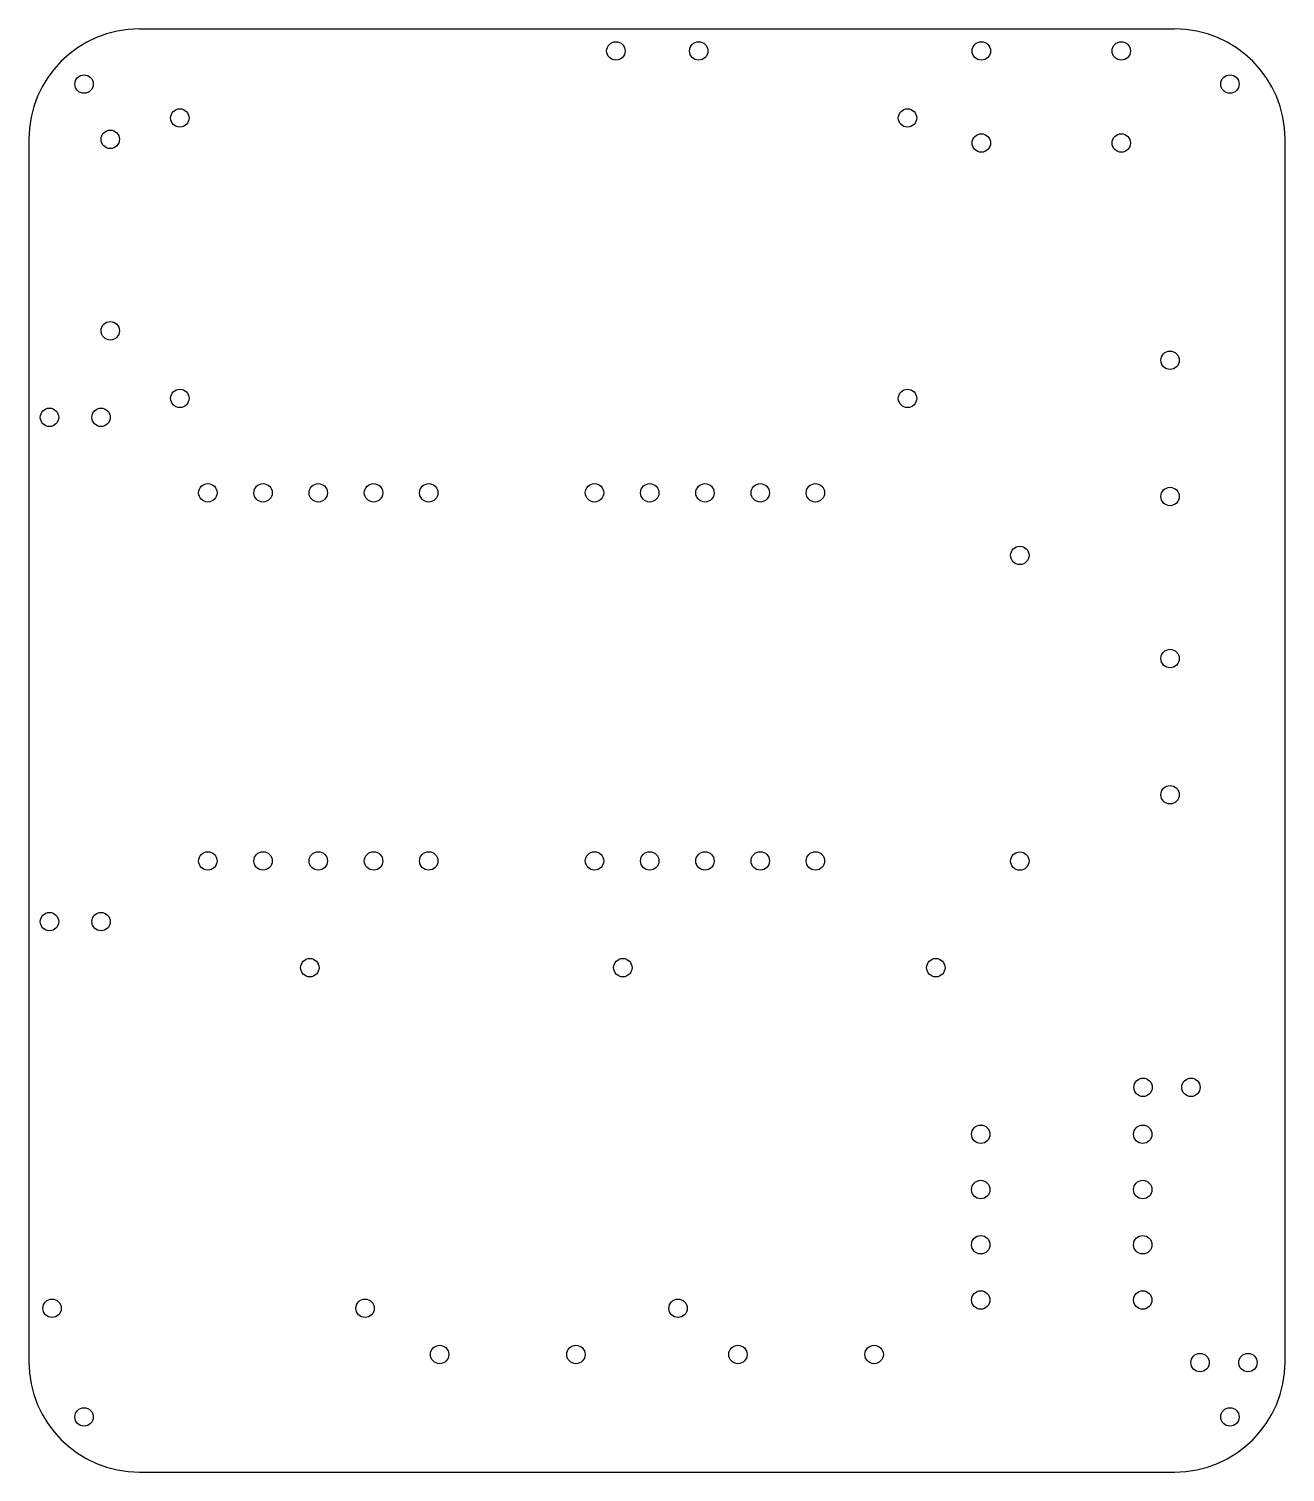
# Model space of a CAD drawing. Header units: millimetres. Extents: x -171 to 171, y -196 to 196.
import ezdxf

# ---------------------------------------------------------------- set-up
doc = ezdxf.new("R2010")
doc.units = ezdxf.units.MM
doc.layers.add('Sketch', color=7, linetype='CONTINUOUS')

msp = doc.modelspace()

# ---------------------------------------------------------------- linework, layer by layer
at = {"layer": 'Sketch'}
for p, q in [((-140.58, 195.98), (140.58, 195.98)), ((-170.58, 165.98), (-170.58, -165.98)), ((170.58, -165.98), (170.58, 165.98)), ((-140.58, -195.98), (140.58, -195.98))]:
    msp.add_line(p, q, dxfattribs=at)
for centre in [(-11.17, 189.98), (11.33, 189.98), (88.08, 189.98), (126.08, 189.98), (-155.58, 180.98), (155.58, 180.98), (-129.58, 171.78), (68.03, 171.78), (-148.48, 165.98), (88.08, 164.98), (126.08, 164.98), (-148.48, 113.98), (139.33, 105.98), (-129.58, 95.63), (68.03, 95.63), (-164.98, 90.48), (-150.98, 90.48), (-121.98, 69.98), (-106.98, 69.98), (-91.98, 69.98), (-76.98, 69.98), (-61.98, 69.98), (-16.97, 69.98), (-1.97, 69.98), (13.03, 69.98), (28.03, 69.98), (43.03, 69.98), (139.33, 68.98), (98.53, 52.98), (139.33, 24.98), (139.33, -12.02), (-121.98, -29.98), (-106.98, -29.98), (-91.98, -29.98), (-76.98, -29.98), (-61.98, -29.98), (-16.97, -29.98), (-1.97, -29.98), (13.03, -29.98), (28.03, -29.98), (43.03, -29.98), (98.53, -30.02), (-164.98, -46.48), (-150.98, -46.48), (-94.28, -58.98), (-9.28, -58.98), (75.72, -58.98), (132, -91.48), (145, -91.48), (87.92, -104.23), (131.92, -104.23), (87.92, -119.23), (131.92, -119.23), (87.92, -134.23), (131.92, -134.23), (87.92, -149.23), (131.92, -149.23), (-164.28, -151.48), (-79.28, -151.48), (5.72, -151.48), (-59.03, -164.03), (-22.03, -164.03), (21.97, -164.03), (58.97, -164.03), (147.48, -166.23), (160.48, -166.23), (-155.58, -180.98), (155.58, -180.98)]:
    msp.add_circle(centre, 2.5, dxfattribs=at)
for centre, start, end in [((-140.58, 165.98), 90, 180), ((140.58, 165.98), 0, 90), ((-140.58, -165.98), 180, -90), ((140.58, -165.98), -90, 0)]:
    msp.add_arc(centre, 30, start, end, dxfattribs=at)

doc.saveas('drawing.dxf')
